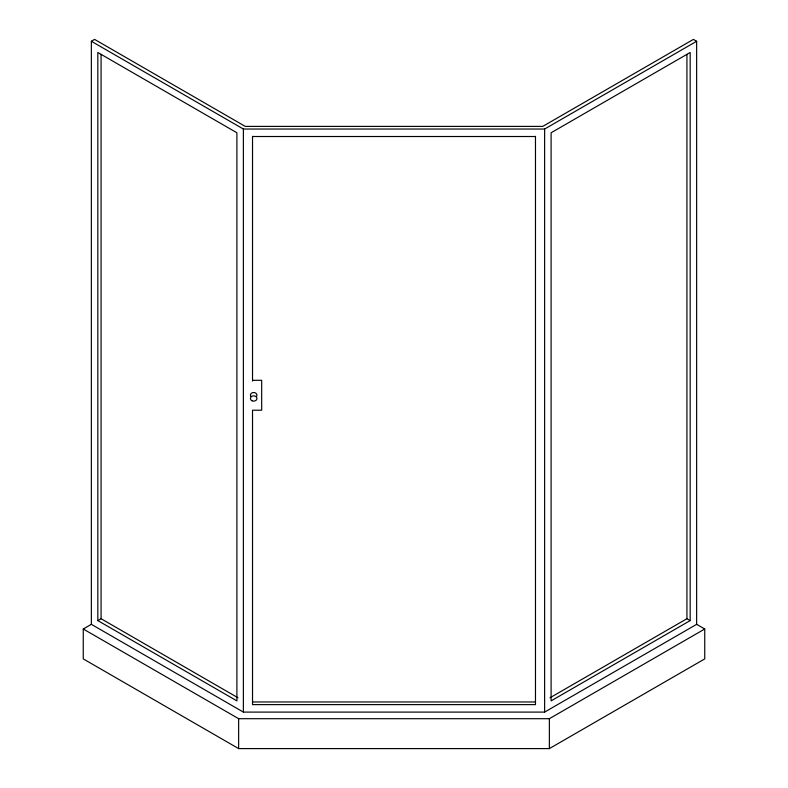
<?xml version="1.0" encoding="UTF-8"?>
<svg xmlns="http://www.w3.org/2000/svg" width="788" height="788" viewBox="0 0 788 788"><rect width="100%" height="100%" fill="white"/><g stroke="black" fill="none" stroke-linecap="round" stroke-linejoin="round"><path stroke-width="1.18" d="M91.359 624.332L91.359 41.271L94.599 39.4L245.265 126.395L542.735 126.395L693.401 39.4L696.641 41.271L696.641 624.332L544.626 712.096L243.374 712.096L91.359 624.332L83.262 629.001L83.262 658.896L238.636 748.6L549.364 748.6L704.738 658.896L704.738 629.001L696.641 624.332M91.359 41.271L243.374 129.035L544.626 129.035L696.641 41.271M97.83 620.589L236.902 700.877L236.902 132.768L97.83 52.481L97.83 620.589L101.071 618.718L238.015 697.784M549.985 697.784L686.929 618.718L690.17 620.589L690.17 52.481L551.098 132.768L551.098 700.877L690.17 620.589M83.262 629.001L238.636 718.695L549.364 718.695L704.738 629.001M252.524 136.511L535.476 136.511M252.524 380.309L261.685 380.309L261.685 410.213L252.524 410.213L252.524 704.62L535.476 704.62L535.476 136.324M252.524 701.97L535.476 701.97M686.929 54.303L686.929 618.718M549.364 718.695L549.364 748.6M544.626 129.035L544.626 712.096M252.524 136.324L252.524 381.028M243.374 129.035L243.374 712.096M238.636 718.695L238.636 748.6M101.071 54.303L101.071 618.718M250.879 396.472A3.241 2.65 0 0 1 253.697 392.503A3.241 2.65 0 0 1 256.504 396.472M252.071 400.777A3.241 2.65 0 0 0 256.937 398.482A3.241 2.65 0 0 0 252.071 396.187A3.241 2.65 0 0 0 252.071 400.777"/></g></svg>
